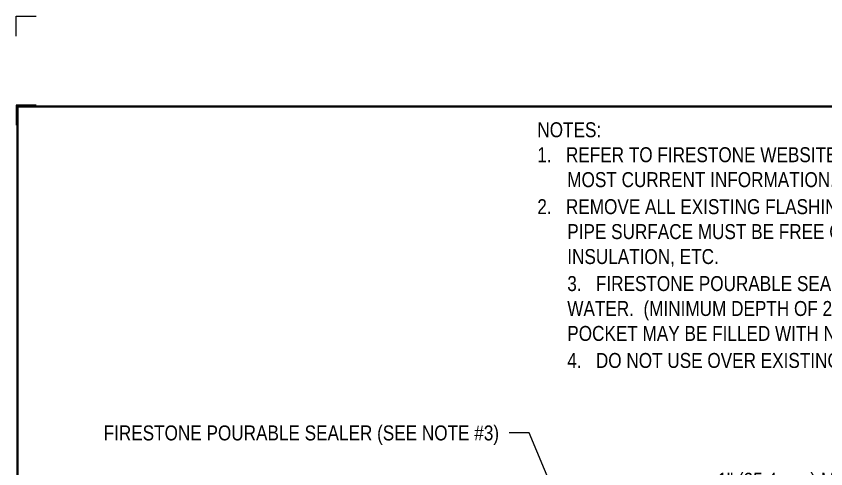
# Model space of a CAD drawing. Header units: inches. Extents: x 99.4 to 119.5, y -301 to -284.2.
# Drawn here: x 99.45 to 109.59, y -289.91 to -284.24 of the extents above; entities that cross this region are included whole.
import ezdxf
from ezdxf.enums import TextEntityAlignment as Align

# ---------------------------------------------------------------- set-up
doc = ezdxf.new("R2010")
doc.units = ezdxf.units.IN
doc.header["$MEASUREMENT"] = 0
doc.layers.get('0').update_dxf_attribs({"linetype": 'CONTINUOUS'})
doc.layers.get('DEFPOINTS').update_dxf_attribs({"linetype": 'CONTINUOUS'})
for name, color, linetype in [('FSBP-ANNO-NOTE', 7, 'CONTINUOUS'), ('FSBP-TTLB-BORDER', 7, 'CONTINUOUS'), ('FSBP-TTLB-TEXT', 7, 'CONTINUOUS')]:
    doc.layers.add(name, color=color, linetype=linetype)
doc.styles.add('FSBP_ARIAL', font='arial.ttf')
doc.styles.add('FSBP_ARIAL_BOLD', font='')
doc.styles.add('FSBP_ARIAL_NAR', font='ARIALN.TTF')
doc.styles.get('FSBP_ARIAL_BOLD').set_extended_font_data('Arial Black')
doc.dimstyles.new('FSBP-DIM', dxfattribs={"dimtxt": 0.1875, "dimasz": 0.125, "dimexe": 0.0625, "dimexo": 0.125, "dimgap": 0.125, "dimtad": 0, "dimdec": 0, "dimzin": 1, "dimdsep": 46, "dimlunit": 4, "dimtxsty": 'FSBP_ARIAL_NAR', "dimblk": 'OBLIQUE', "dimcen": 0.09375, "dimdle": 0.0625, "dimclrd": 256, "dimclre": 256, "dimclrt": 256, "dimadec": 0, "dimazin": 0, "dimtfac": 1, "dimtdec": 0, "dimtmove": 1, "dimatfit": 3, "dimfxl": 1, "dimtolj": 1, "dimtzin": 0, "dimlwd": -1, "dimlwe": -1, "dimarcsym": 0})
doc.dimstyles.new('FSBP-LEADER', dxfattribs={"dimtxt": 0.1875, "dimasz": 0.25, "dimexe": 0.0625, "dimexo": 0.125, "dimgap": 0.125, "dimtad": 0, "dimtih": 1, "dimtoh": 1, "dimdec": 4, "dimzin": 0, "dimdsep": 46, "dimlunit": 4, "dimtxsty": 'FSBP_ARIAL_NAR', "dimcen": 0.09375, "dimclrd": 256, "dimclre": 256, "dimclrt": 256, "dimadec": 0, "dimazin": 0, "dimtfac": 1, "dimtdec": 4, "dimtofl": 0, "dimtmove": 0, "dimatfit": 3, "dimfxl": 1, "dimtolj": 1, "dimtzin": 0, "dimlwd": -1, "dimlwe": -1, "dimarcsym": 0})

# ---------------------------------------------------------------- blocks, each defined once
blk = doc.blocks.new('_OBLIQUE')
at = {"color": 0, "linetype": 'ByBlock'}
blk.add_line((-0.5, -0.5), (0.5, 0.5), dxfattribs=at)
blk = doc.blocks.new('*D3')
at = {"layer": 'DEFPOINTS', "color": 0, "transparency": 16777216}
for p in [(106.7320842368251, -290.6531083208092), (107.48007737547, -291.0222582717101), (106.7320842368251, -292.4315688705128)]:
    blk.add_point(p, dxfattribs=at)
at = {"layer": 'FSBP-ANNO-NOTE', "transparency": 16777216}
for p, q in [((107.1060808061476, -290.6531083208092), (107.8550773754701, -290.0822673143712)), ((107.8550773754701, -290.0822673143712), (108.1050773754701, -290.0822673143712)), ((106.7320842368251, -292.3065688705128), (106.7320842368251, -290.5906083208092)), ((107.48007737547, -290.8972582717101), (107.48007737547, -290.5906083208092)), ((107.54257737547, -290.6531083208092), (106.6695842368251, -290.6531083208092))]:
    blk.add_line(p, q, dxfattribs=at)
at = {"layer": 'FSBP-ANNO-NOTE', "transparency": 16777216, "xscale": 0.125, "yscale": 0.125, "zscale": 0.125, "rotation": 180}
blk.add_blockref('_OBLIQUE', (106.7320842368251, -290.6531083208092), dxfattribs=at)
at = {"layer": 'FSBP-ANNO-NOTE', "transparency": 16777216, "xscale": 0.125, "yscale": 0.125, "zscale": 0.125}
blk.add_blockref('_OBLIQUE', (107.48007737547, -290.6531083208092), dxfattribs=at)
at = {"layer": 'FSBP-ANNO-NOTE', "transparency": 16777216, "insert": (108.2300773754701, -290.0822673143712), "char_height": 0.1875, "attachment_point": 4, "style": 'FSBP_ARIAL_NAR'}
blk.add_mtext('\\A1;1" (25.4 mm) MIN.', dxfattribs=at)
blk = doc.blocks.new('TTLB-EPDM_2')
at = {"layer": 'DEFPOINTS', "linetype": 'Continuous', "ltscale": 1.75}
blk.add_lwpolyline([(-0.015625, 13.88083333333333), (-0.015625, 14.13083333333333), (0.234375, 14.13083333333333)], dxfattribs=at)
at = {"layer": 'DEFPOINTS', "color": 1}
blk.add_lwpolyline([(0.234375, 13.015625), (-0.015625, 13.015625), (-0.015625, 12.765625)], dxfattribs=at)
at = {"layer": 'FSBP-TTLB-BORDER', "const_width": 0.03125}
blk.add_lwpolyline([(20, 0), (20, 13), (0, 13), (0, 0)], dxfattribs=at)
at = {"layer": 'FSBP-TTLB-TEXT'}
for tag, height, style, p in [('MAXIMUM_WARRANTY', 0.1875, 'FSBP_ARIAL_BOLD', (18.03987100774941, 0.2240244307510579)), ('ACCPT_SYSTEMS', 0.21875, 'FSBP_ARIAL', (12.49438170418193, -1.23218745252656))]:
    blk.add_attdef(tag, text='', height=height, dxfattribs=dict(at, style=style)).set_placement(p, align=Align.MIDDLE_LEFT)
for tag, height, style, p in [('DETAIL_DESCP_LINE_1', 0.21875, 'FSBP_ARIAL_BOLD', (10.33118450231211, -0.2831249841755152)), ('DETAIL_DESCP_LINE_2', 0.21875, 'FSBP_ARIAL_BOLD', (10.33118450231211, -0.6812499208775904)), ('ISSUE_REV_DATE', 0.21875, 'FSBP_ARIAL', (16.84069633627263, -0.7282559425942452)), ('DETAIL_NUMBER', 0.4375, 'FSBP_ARIAL', (18.91941590748775, -0.8931630692489421))]:
    blk.add_attdef(tag, text='', height=height, dxfattribs=dict(at, style=style)).set_placement(p, align=Align.MIDDLE_CENTER)

msp = doc.modelspace()

# ---------------------------------------------------------------- block references
msp.add_blockref('TTLB-EPDM_2', (99.46270113045534, -298.3686479427976))

# ---------------------------------------------------------------- texts
at = {"layer": 'FSBP-ANNO-NOTE', "style": 'FSBP_ARIAL_NAR'}
msp.add_text('FIRESTONE POURABLE SEALER (SEE NOTE #3)', height=0.1875, dxfattribs=at).set_placement((105.4945033373516, -289.4606157488232), align=Align.MIDDLE_RIGHT)
at = {"layer": 'FSBP-ANNO-NOTE', "insert": (105.9738648130442, -285.5674691764852), "char_height": 0.1875, "attachment_point": 1, "style": 'FSBP_ARIAL_NAR'}
msp.add_mtext_dynamic_manual_height_columns('\\pi-0.375,l0.375,t0.1875,0.375;NOTES:\\P1.   REFER TO FIRESTONE WEBSITE FOR THE                \\P\\pi0;MOST CURRENT INFORMATION.\\P\\pi-0.375;{\\H0.083333x;\\P\\pt0.375;}2.   REMOVE ALL EXISTING FLASHING, LEAD, ETC.\\P\\pi0;PIPE SURFACE MUST BE FREE OF ALL RUST, GREASE, INSULATION, ETC.\\P{\\H0.083333x;\\P\\pi-0.375;}3.   FIRESTONE POURABLE SEALER MOUNDED TO SHED WATER.  (MINIMUM DEPTH OF 2"(51 mm), REMAINDER OF POCKET MAY BE FILLED WITH NON-SHINKING GROUT. \\P{\\H0.083333x;\\P}4.   DO NOT USE OVER EXISTING PENETRATIONS POCKETS', width=6.433901067091938, gutter_width=23.08110225731588, heights=[3.434524132200751], dxfattribs=at)

# ---------------------------------------------------------------- dimensions: what is measured, and where the dimension line sits
at = {"layer": 'FSBP-ANNO-NOTE'}
dim = msp.add_linear_dim(base=(106.7320842368251, -290.6531083208092), p1=(107.48007737547, -291.0222582717101), p2=(106.7320842368251, -292.4315688705128), angle=180, text='1" (25.4 mm) MIN.', dimstyle='FSBP-DIM', dxfattribs=at)
dim.commit()
dim.dimension.update_dxf_attribs({"geometry": '*D3', "text_midpoint": (108.2300773754701, -290.0822673143712), "dimtype": 128})

# ---------------------------------------------------------------- leaders
msp.add_leader([(107.0368820418648, -292.2389447316727), (105.8695033373516, -289.4606157488232), (105.6195033373516, -289.4606157488232)], dimstyle='FSBP-LEADER', dxfattribs=at)

doc.saveas('drawing.dxf')
